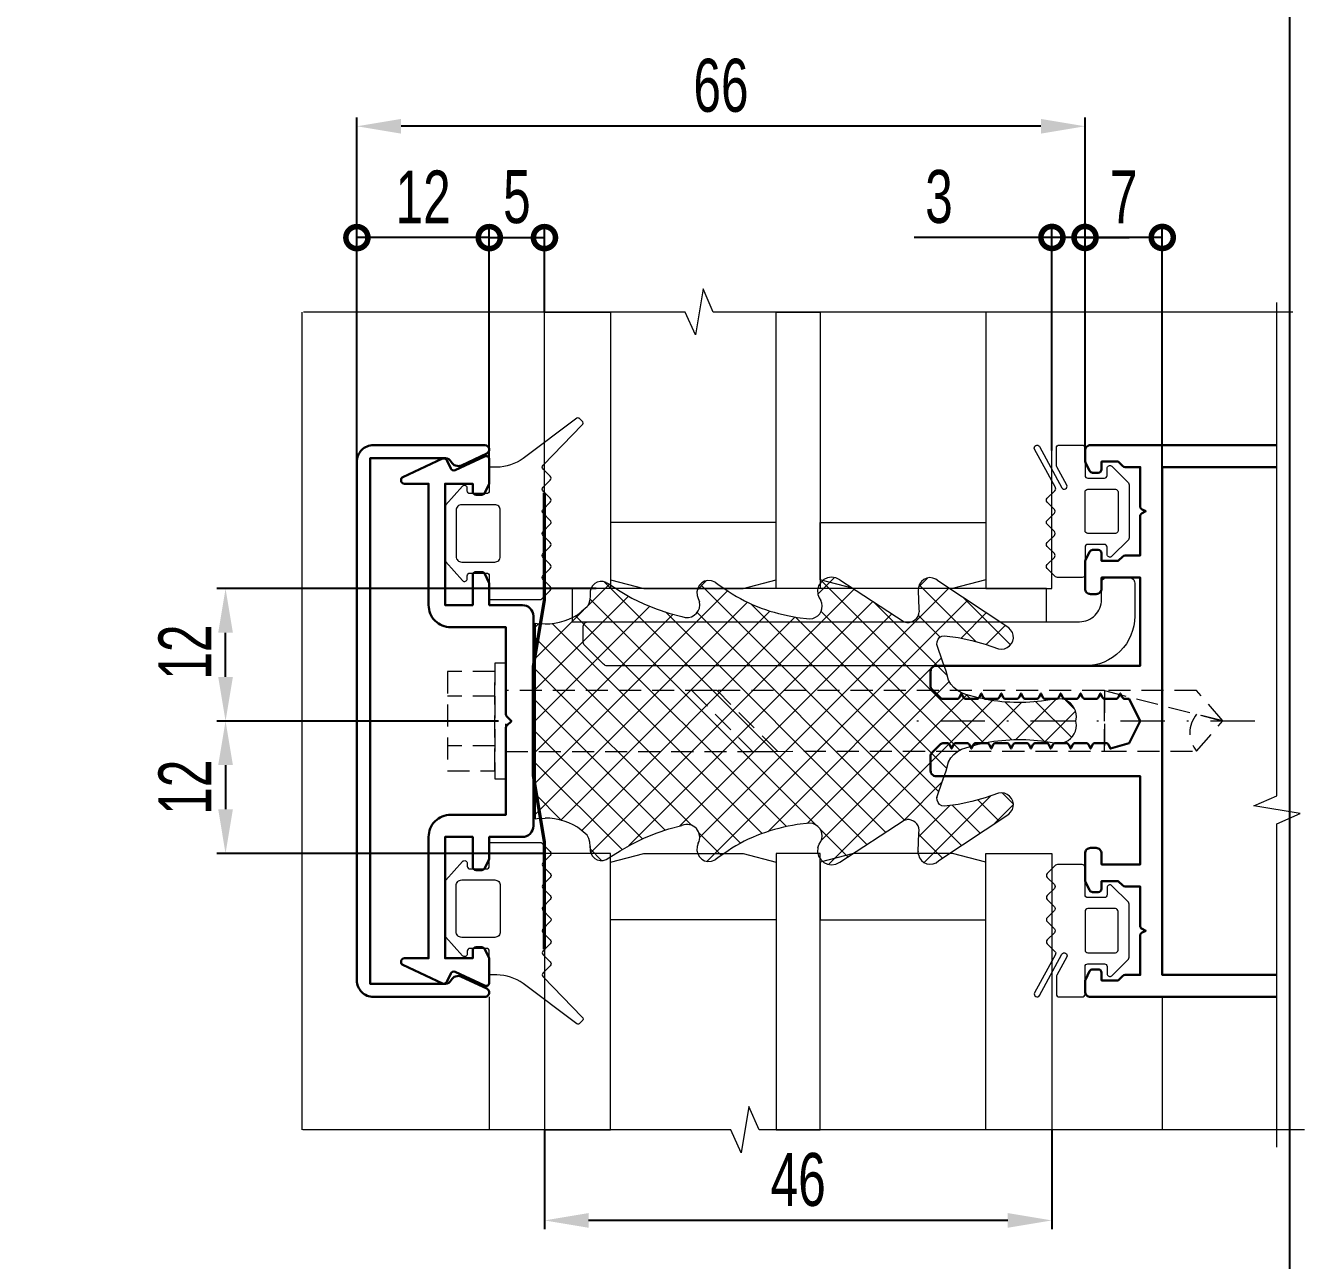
# Model space of a CAD drawing. Extents: x -37 to 8820, y -336 to 478.
# Drawn here: x 3473.4 to 3545.8, y 135.5 to 205.4 of the extents above; entities that cross this region are included whole.
import ezdxf

# ---------------------------------------------------------------- set-up
doc = ezdxf.new("R2010")
doc.units = 0
doc.header["$LTSCALE"] = 5
doc.linetypes.add('DASHDOT', pattern=[1, 0.5, -0.25, 0, -0.25])
doc.linetypes.add('HIDDEN', pattern=[0.375, 0.25, -0.125])
doc.layers.get('0').update_dxf_attribs({"linetype": 'CONTINUOUS', "lineweight": 30})
doc.layers.get('DEFPOINTS').update_dxf_attribs({"linetype": 'CONTINUOUS'})
for name, color, linetype, lineweight in [('1', 6, 'DASHDOT', 13), ('2', 3, 'HIDDEN', 13), ('Dimentions', 5, 'CONTINUOUS', 15), ('Glass', 5, 'CONTINUOUS', 20), ('Ал подклад', 7, 'CONTINUOUS', 20), ('Герлен', 7, 'CONTINUOUS', 60), ('Зигзаг', 1, 'CONTINUOUS', 15), ('Конструкции', 252, 'CONTINUOUS', 20), ('Подкладки', 1, 'CONTINUOUS', 20), ('Уплотнители', 1, 'CONTINUOUS', 20), ('Штриховка', 1, 'CONTINUOUS', 5)]:
    doc.layers.add(name, color=color, linetype=linetype, lineweight=lineweight)
doc.layers.add('Скрытые', color=14, linetype='CONTINUOUS', plot=False)
doc.styles.add('3', font='RUSS.SHX', dxfattribs={"width": 0.7, "height": 3})
doc.dimstyles.new('MX1_6', dxfattribs={"dimtxt": 3, "dimasz": 2.5, "dimexe": 0.5, "dimexo": 0, "dimgap": 0.8, "dimtad": 1, "dimlfac": 1.6, "dimdsep": 46, "dimtxsty": '3', "dimcen": 0, "dimclrd": 256, "dimclre": 256, "dimclrt": 256, "dimaunit": 1, "dimadec": 0, "dimazin": 0, "dimtfac": 1, "dimtmove": 0, "dimatfit": 1, "dimfxl": 1, "dimtvp": 1, "dimtolj": 1, "dimtzin": 0, "dimarcsym": 0})

# ---------------------------------------------------------------- blocks, each defined once
blk = doc.blocks.new('_DotSmall')
at = {"color": 0, "linetype": 'ByBlock', "const_width": 0.5}
blk.add_lwpolyline([(-0.0625, 0, 1), (0.0625, 0, 1)], format="xyb", close=True, dxfattribs=at)
blk = doc.blocks.new('*D1329')
at = {"layer": 'DEFPOINTS', "color": 0, "linetype": 'Continuous', "transparency": 16777216}
for p in [(3502.793, 193.409), (3502.793, 189.19), (3499.668, 180.848)]:
    blk.add_point(p, dxfattribs=at)
at = {"layer": 'Dimentions', "linetype": 'Continuous', "lineweight": -2, "transparency": 16777216}
for p, q in [((3499.668, 180.848), (3499.668, 193.909)), ((3502.793, 189.19), (3502.793, 193.909)), ((3499.668, 193.409), (3502.793, 193.409))]:
    blk.add_line(p, q, dxfattribs=at)
at = {"layer": 'Dimentions', "linetype": 'Continuous', "lineweight": -2, "transparency": 16777216, "xscale": 2.5, "yscale": 2.5, "zscale": 2.5, "rotation": 180}
blk.add_blockref('_DotSmall', (3499.668, 193.409), dxfattribs=at)
at = {"layer": 'Dimentions', "linetype": 'Continuous', "lineweight": -2, "transparency": 16777216, "xscale": 2.5, "yscale": 2.5, "zscale": 2.5}
blk.add_blockref('_DotSmall', (3502.793, 193.409), dxfattribs=at)
at = {"layer": 'Dimentions', "linetype": 'Continuous', "transparency": 16777216, "insert": (3501.23, 195.709), "char_height": 3, "attachment_point": 5, "style": '3'}
blk.add_mtext('\\A1;5', dxfattribs=at)
blk = doc.blocks.new('*D1330')
at = {"layer": 'DEFPOINTS', "color": 0, "linetype": 'Continuous', "transparency": 16777216}
for p in [(3502.793, 142.88), (3531.543, 142.88), (3502.793, 137.755)]:
    blk.add_point(p, dxfattribs=at)
at = {"layer": 'Dimentions', "linetype": 'Continuous', "lineweight": -2, "transparency": 16777216}
for p, q in [((3502.793, 142.88), (3502.793, 137.255)), ((3531.543, 142.88), (3531.543, 137.255)), ((3529.043, 137.755), (3505.293, 137.755))]:
    blk.add_line(p, q, dxfattribs=at)
at = {"layer": 'Dimentions', "linetype": 'Continuous', "transparency": 16777216}
for points in [[(3505.293, 138.172), (3505.293, 137.338), (3502.793, 137.755)], [(3529.043, 138.172), (3529.043, 137.338), (3531.543, 137.755)]]:
    blk.add_solid(points, dxfattribs=at)
at = {"layer": 'Dimentions', "linetype": 'Continuous', "transparency": 16777216, "insert": (3517.168, 140.055), "char_height": 3, "attachment_point": 5, "style": '3'}
blk.add_mtext('\\A1;46', dxfattribs=at)
blk = doc.blocks.new('*D1331')
at = {"layer": 'DEFPOINTS', "color": 0, "linetype": 'Continuous', "transparency": 16777216}
for p in [(3531.543, 193.418), (3531.543, 181.348), (3533.418, 181.348)]:
    blk.add_point(p, dxfattribs=at)
at = {"layer": 'Dimentions', "linetype": 'Continuous', "lineweight": -2, "transparency": 16777216}
for p, q in [((3531.543, 181.348), (3531.543, 193.918)), ((3533.418, 181.348), (3533.418, 193.918)), ((3531.543, 193.418), (3523.743, 193.418)), ((3533.418, 193.418), (3531.543, 193.418)), ((3533.418, 193.418), (3535.918, 193.418))]:
    blk.add_line(p, q, dxfattribs=at)
at = {"layer": 'Dimentions', "linetype": 'Continuous', "lineweight": -2, "transparency": 16777216, "xscale": 2.5, "yscale": 2.5, "zscale": 2.5}
blk.add_blockref('_DotSmall', (3531.543, 193.418), dxfattribs=at)
at = {"layer": 'Dimentions', "linetype": 'Continuous', "lineweight": -2, "transparency": 16777216, "xscale": 2.5, "yscale": 2.5, "zscale": 2.5, "rotation": 180}
blk.add_blockref('_DotSmall', (3533.418, 193.418), dxfattribs=at)
at = {"layer": 'Dimentions', "linetype": 'Continuous', "transparency": 16777216, "insert": (3525.143, 195.718), "char_height": 3, "attachment_point": 5, "style": '3'}
blk.add_mtext('\\A1;3', dxfattribs=at)
blk = doc.blocks.new('*D1332')
at = {"layer": 'DEFPOINTS', "color": 0, "linetype": 'Continuous', "transparency": 16777216}
for p in [(3492.168, 199.714), (3533.418, 181.348), (3492.168, 180.723)]:
    blk.add_point(p, dxfattribs=at)
at = {"layer": 'Dimentions', "linetype": 'Continuous', "lineweight": -2, "transparency": 16777216}
for p, q in [((3492.168, 180.723), (3492.168, 200.214)), ((3533.418, 181.348), (3533.418, 200.214)), ((3530.918, 199.714), (3494.668, 199.714))]:
    blk.add_line(p, q, dxfattribs=at)
at = {"layer": 'Dimentions', "linetype": 'Continuous', "transparency": 16777216}
for points in [[(3494.668, 200.13), (3494.668, 199.297), (3492.168, 199.714)], [(3530.918, 200.13), (3530.918, 199.297), (3533.418, 199.714)]]:
    blk.add_solid(points, dxfattribs=at)
at = {"layer": 'Dimentions', "linetype": 'Continuous', "transparency": 16777216, "insert": (3512.793, 202.014), "char_height": 3, "attachment_point": 5, "style": '3'}
blk.add_mtext('\\A1;66', dxfattribs=at)
blk = doc.blocks.new('*D1333')
at = {"layer": 'DEFPOINTS', "color": 0, "linetype": 'Continuous', "transparency": 16777216}
for p in [(3492.168, 193.409), (3499.668, 188.634), (3492.168, 180.723)]:
    blk.add_point(p, dxfattribs=at)
at = {"layer": 'Dimentions', "linetype": 'Continuous', "lineweight": -2, "transparency": 16777216}
for p, q in [((3492.168, 180.723), (3492.168, 193.909)), ((3499.668, 188.634), (3499.668, 193.909)), ((3499.668, 193.409), (3492.168, 193.409))]:
    blk.add_line(p, q, dxfattribs=at)
at = {"layer": 'Dimentions', "linetype": 'Continuous', "lineweight": -2, "transparency": 16777216, "xscale": 2.5, "yscale": 2.5, "zscale": 2.5, "rotation": 180}
blk.add_blockref('_DotSmall', (3492.168, 193.409), dxfattribs=at)
at = {"layer": 'Dimentions', "linetype": 'Continuous', "lineweight": -2, "transparency": 16777216, "xscale": 2.5, "yscale": 2.5, "zscale": 2.5}
blk.add_blockref('_DotSmall', (3499.668, 193.409), dxfattribs=at)
at = {"layer": 'Dimentions', "linetype": 'Continuous', "transparency": 16777216, "insert": (3495.918, 195.709), "char_height": 3, "attachment_point": 5, "style": '3'}
blk.add_mtext('\\A1;12', dxfattribs=at)
blk = doc.blocks.new('*D1334')
at = {"layer": 'DEFPOINTS', "color": 0, "linetype": 'Continuous', "transparency": 16777216}
for p in [(3533.418, 193.418), (3533.418, 189.648), (3537.793, 180.41)]:
    blk.add_point(p, dxfattribs=at)
at = {"layer": 'Dimentions', "linetype": 'Continuous', "lineweight": -2, "transparency": 16777216}
for p, q in [((3533.418, 189.648), (3533.418, 193.918)), ((3537.793, 180.41), (3537.793, 193.918)), ((3537.793, 193.418), (3533.418, 193.418))]:
    blk.add_line(p, q, dxfattribs=at)
at = {"layer": 'Dimentions', "linetype": 'Continuous', "lineweight": -2, "transparency": 16777216, "xscale": 2.5, "yscale": 2.5, "zscale": 2.5, "rotation": 180}
blk.add_blockref('_DotSmall', (3533.418, 193.418), dxfattribs=at)
at = {"layer": 'Dimentions', "linetype": 'Continuous', "lineweight": -2, "transparency": 16777216, "xscale": 2.5, "yscale": 2.5, "zscale": 2.5}
blk.add_blockref('_DotSmall', (3537.793, 193.418), dxfattribs=at)
at = {"layer": 'Dimentions', "linetype": 'Continuous', "transparency": 16777216, "insert": (3535.605, 195.718), "char_height": 3, "attachment_point": 5, "style": '3'}
blk.add_mtext('\\A1;7', dxfattribs=at)
blk = doc.blocks.new('*D1339')
at = {"layer": 'DEFPOINTS', "color": 0, "linetype": 'Continuous', "transparency": 16777216}
for p in [(3484.726, 173.535), (3505.716, 173.535), (3500.195, 166.035)]:
    blk.add_point(p, dxfattribs=at)
at = {"layer": 'Dimentions', "linetype": 'Continuous', "lineweight": -2, "transparency": 16777216}
for p, q in [((3505.716, 173.535), (3484.226, 173.535)), ((3484.726, 168.535), (3484.726, 171.035)), ((3500.195, 166.035), (3484.226, 166.035))]:
    blk.add_line(p, q, dxfattribs=at)
at = {"layer": 'Dimentions', "linetype": 'Continuous', "transparency": 16777216}
for points in [[(3484.31, 171.035), (3485.143, 171.035), (3484.726, 173.535)], [(3484.31, 168.535), (3485.143, 168.535), (3484.726, 166.035)]]:
    blk.add_solid(points, dxfattribs=at)
at = {"layer": 'Dimentions', "linetype": 'Continuous', "transparency": 16777216, "insert": (3482.426, 169.941), "char_height": 3, "attachment_point": 5, "rotation": 90, "style": '3'}
blk.add_mtext('\\A1;12', dxfattribs=at)
blk = doc.blocks.new('*D1340')
at = {"layer": 'DEFPOINTS', "color": 0, "linetype": 'Continuous', "transparency": 16777216}
for p in [(3500.195, 166.035), (3484.726, 158.535), (3502.793, 158.535)]:
    blk.add_point(p, dxfattribs=at)
at = {"layer": 'Dimentions', "linetype": 'Continuous', "lineweight": -2, "transparency": 16777216}
for p, q in [((3500.195, 166.035), (3484.226, 166.035)), ((3484.726, 163.535), (3484.726, 161.035)), ((3502.793, 158.535), (3484.226, 158.535))]:
    blk.add_line(p, q, dxfattribs=at)
at = {"layer": 'Dimentions', "linetype": 'Continuous', "transparency": 16777216}
for points in [[(3484.31, 163.535), (3485.143, 163.535), (3484.726, 166.035)], [(3484.31, 161.035), (3485.143, 161.035), (3484.726, 158.535)]]:
    blk.add_solid(points, dxfattribs=at)
at = {"layer": 'Dimentions', "linetype": 'Continuous', "transparency": 16777216, "insert": (3482.426, 162.285), "char_height": 3, "attachment_point": 5, "rotation": 90, "style": '3'}
blk.add_mtext('\\A1;12', dxfattribs=at)
blk = doc.blocks.new('6')
at = {"layer": 'Уплотнители'}
blk.add_line((4.136, 15.937), (4.136, 4.852), dxfattribs=at)
for points in [[(8.163, 18.244), (8.312, 18.162), (8.952, 17.74), (9.605, 17.359), (10.285, 17.033), (10.992, 16.747), (11.713, 16.502), (12.448, 16.312), (12.638, 16.258)], [(14.339, 18.257), (14.475, 18.148), (15.06, 17.74)], [(21.399, 18.38), (25.031, 16.013), (25.194, 15.972)], [(31.071, 15.55), (30.962, 15.673), (27.004, 18.298)], [(7.251, 17.55), (7.251, 17.564), (7.251, 17.482), (7.238, 17.264), (7.17, 17.047), (7.088, 16.856), (6.748, 16.57)], [(7.251, 17.482), (7.251, 17.468)], [(13.305, 17.496), (13.373, 17.332), (13.441, 17.142)], [(20.147, 17.564), (20.215, 17.373), (20.311, 17.223)], [(25.847, 17.958), (25.834, 17.768), (25.874, 16.747), (25.888, 16.584)], [(25.834, 17.768), (25.834, 17.754)], [(25.874, 16.747), (25.874, 16.734)], [(18.978, 16.258), (19.685, 16.19), (19.862, 16.203)], [(25.031, 16.013), (25.031, 15.999)], [(4.136, 15.937), (4.245, 15.918), (4.694, 15.89)], [(34.798, 10.163), (34.771, 10.395), (34.798, 10.626)], [(34.771, 10.395), (34.771, 10.381)], [(27.548, 8.082), (27.548, 8.068)], [(27.235, 7.062), (27.235, 7.048)], [(26.895, 6.055), (26.895, 6.041)], [(27.004, 2.491), (30.962, 5.116), (31.071, 5.239)], [(4.136, 4.852), (4.245, 4.872), (4.694, 4.899)], [(8.163, 2.545), (8.312, 2.641), (8.952, 3.049), (9.605, 3.43), (10.285, 3.756), (10.992, 4.042), (11.713, 4.287), (12.448, 4.477)], [(19.862, 4.586), (19.685, 4.613), (18.978, 4.531)], [(21.399, 2.409), (25.031, 4.776), (25.194, 4.817)], [(7.251, 3.212), (7.251, 3.226), (7.251, 3.307), (7.238, 3.525), (7.17, 3.742), (7.088, 3.933), (6.748, 4.219)], [(25.847, 2.831), (25.834, 3.022), (25.874, 4.042), (25.888, 4.219)], [(25.874, 4.042), (25.874, 4.028)], [(7.251, 3.307), (7.251, 3.294)], [(13.373, 3.457), (13.373, 3.47), (13.305, 3.294)], [(15.06, 3.049), (14.475, 2.641), (14.339, 2.532)], [(20.147, 3.226), (20.215, 3.416), (20.311, 3.566)], [(25.834, 3.022), (25.834, 3.008)]]:
    blk.add_lwpolyline(points, dxfattribs=at)
for points in [[(34.009, 11.632), (33.778, 11.66), (33.547, 11.632), (32.826, 11.524, -0.091156), (29.234, 11.714), (28.541, 11.905), (28.296, 11.986), (28.065, 12.122), (27.861, 12.285), (27.684, 12.476), (27.548, 12.707), (27.412, 13.224), (27.235, 13.727), (26.895, 14.734), (26.908, 14.884), (26.963, 15.02), (27.044, 15.129), (27.18, 15.197), (27.316, 15.224), (28.092, 15.115), (28.867, 14.952), (29.629, 14.748), (30.377, 14.489), (30.54, 14.462), (30.717, 14.489)], [(30.717, 6.3), (30.54, 6.327), (30.377, 6.3), (29.629, 6.041), (28.867, 5.837), (28.092, 5.674), (27.316, 5.565), (27.18, 5.593), (27.044, 5.661), (26.963, 5.783), (26.908, 5.905), (26.895, 6.055), (27.235, 7.062), (27.412, 7.565), (27.548, 8.082), (27.684, 8.313), (27.861, 8.504), (28.065, 8.667), (28.296, 8.803), (28.541, 8.885), (29.234, 9.075, -0.091156), (32.826, 9.265), (33.547, 9.157), (33.778, 9.129), (34.009, 9.157)]]:
    blk.add_lwpolyline(points, format="xyb", dxfattribs=at)
blk.add_arc((12.733, 3.811), 0.725, 331.99667, 113.16431, dxfattribs=at)
for points in [[(8.163, 18.244), (7.71, 18.462), (7.174, 18.062), (7.251, 17.564)], [(14.339, 18.257), (13.768, 18.561), (13.198, 18.115), (13.305, 17.496)], [(21.399, 18.38), (20.8, 18.834), (19.981, 18.255), (20.147, 17.564)], [(27.004, 18.298), (26.589, 18.702), (25.969, 18.51), (25.847, 17.958)], [(15.06, 17.74), (16.324, 16.93), (17.501, 16.508), (18.978, 16.258)], [(12.638, 16.258), (13.105, 16.185), (13.589, 16.669), (13.441, 17.142)], [(19.862, 16.203), (20.308, 16.328), (20.526, 16.813), (20.311, 17.223)], [(4.694, 15.89), (5.408, 15.885), (6.184, 16.13), (6.748, 16.57)], [(25.194, 15.972), (25.538, 15.942), (25.889, 16.232), (25.888, 16.584)], [(30.717, 14.489), (31.172, 14.588), (31.402, 15.2), (31.071, 15.55)], [(34.798, 10.626), (34.814, 11.085), (34.449, 11.554), (34.009, 11.632)], [(34.009, 9.157), (34.484, 9.289), (34.794, 9.662), (34.798, 10.163)], [(31.071, 5.239), (31.402, 5.589), (31.172, 6.201), (30.717, 6.3)], [(6.748, 4.219), (6.184, 4.66), (5.408, 4.904), (4.694, 4.899)], [(18.978, 4.531), (17.588, 4.3), (16.234, 3.839), (15.06, 3.049)], [(20.311, 3.566), (20.519, 3.983), (20.326, 4.45), (19.862, 4.586)], [(25.888, 4.219), (25.88, 4.565), (25.533, 4.847), (25.194, 4.817)], [(7.251, 3.226), (7.179, 2.722), (7.708, 2.329), (8.163, 2.545)], [(13.305, 3.294), (13.198, 2.674), (13.768, 2.228), (14.339, 2.532)], [(20.147, 3.226), (19.981, 2.535), (20.8, 1.955), (21.399, 2.409)], [(25.847, 2.831), (25.94, 2.29), (26.627, 2.103), (27.004, 2.491)]]:
    blk.add_open_spline(points, degree=3, dxfattribs=at)

msp = doc.modelspace()

# ---------------------------------------------------------------- hatches: boundary and pattern name
at = {"layer": 'Штриховка', "lineweight": 5}
h = msp.add_hatch(dxfattribs=at)
h.set_pattern_fill('NET', color=256, scale=10, angle=45, style=0)
h.set_pattern_definition([(45, (-3595.616, 2361.3086), (-0.88388348, 0.88388348), []), (135, (-3595.616, 2361.3086), (-0.88388348, -0.88388348), [])])
edge = h.paths.add_edge_path()
edge.add_spline(control_points=[(3532.9311, 166.2664), (3532.9469, 166.7255), (3532.5821, 167.1946), (3532.1421, 167.2731)], knot_values=[0, 0, 0, 0, 1, 1, 1, 1], degree=3, periodic=0)
edge.add_line((3532.1421, 167.2731), (3531.9108, 167.3003))
edge.add_line((3531.9108, 167.3003), (3531.6795, 167.2731))
edge.add_line((3531.6795, 167.2731), (3530.9586, 167.1643))
edge.add_arc((3529.6809, 177.027), 9.9451, 256.547552, 277.381309, ccw=False)
edge.add_line((3527.3673, 167.3547), (3526.6735, 167.5451))
edge.add_line((3526.6735, 167.5451), (3526.4286, 167.6268))
edge.add_line((3526.4286, 167.6268), (3526.1974, 167.7628))
edge.add_line((3526.1974, 167.7628), (3525.9933, 167.926))
edge.add_line((3525.9933, 167.926), (3525.8165, 168.1165))
edge.add_line((3525.8165, 168.1165), (3525.6805, 168.3477))
edge.add_line((3525.6805, 168.3477), (3525.5444, 168.8647))
edge.add_line((3525.5444, 168.8647), (3525.3676, 169.368))
edge.add_line((3525.3676, 169.368), (3525.0275, 170.3747))
edge.add_line((3525.0275, 170.3747), (3525.0411, 170.5243))
edge.add_line((3525.0411, 170.5243), (3525.0955, 170.6603))
edge.add_line((3525.0955, 170.6603), (3525.1771, 170.7692))
edge.add_line((3525.1771, 170.7692), (3525.3132, 170.8372))
edge.add_line((3525.3132, 170.8372), (3525.4492, 170.8644))
edge.add_line((3525.4492, 170.8644), (3526.2246, 170.7555))
edge.add_line((3526.2246, 170.7555), (3527, 170.5923))
edge.add_line((3527, 170.5923), (3527.7618, 170.3883))
edge.add_line((3527.7618, 170.3883), (3528.51, 170.1298))
edge.add_line((3528.51, 170.1298), (3528.6732, 170.1026))
edge.add_line((3528.6732, 170.1026), (3528.85, 170.1298))
edge.add_spline(control_points=[(3528.85, 170.1298), (3529.3048, 170.2289), (3529.5343, 170.8408), (3529.2037, 171.1909)], knot_values=[0, 0, 0, 0, 1, 1, 1, 1], degree=3, periodic=0)
edge.add_line((3529.2037, 171.1909), (3529.0949, 171.3133))
edge.add_line((3529.0949, 171.3133), (3525.1363, 173.9387))
edge.add_spline(control_points=[(3525.1363, 173.9387), (3524.7214, 174.3425), (3524.1013, 174.151), (3523.98, 173.5987)], knot_values=[0, 0, 0, 0, 1, 1, 1, 1], degree=3, periodic=0)
edge.add_line((3523.98, 173.5987), (3523.9664, 173.4082))
edge.add_line((3523.9664, 173.4082), (3524.0072, 172.388))
edge.add_line((3524.0072, 172.388), (3524.0208, 172.2247))
edge.add_spline(control_points=[(3524.0208, 172.2247), (3524.0222, 171.8726), (3523.6706, 171.5824), (3523.3271, 171.6126)], knot_values=[0, 0, 0, 0, 1, 1, 1, 1], degree=3, periodic=0)
edge.add_line((3523.3271, 171.6126), (3523.1638, 171.6534))
edge.add_line((3523.1638, 171.6534), (3519.5317, 174.0204))
edge.add_spline(control_points=[(3519.5317, 174.0204), (3518.9327, 174.4749), (3518.114, 173.8952), (3518.2802, 173.2042)], knot_values=[0, 0, 0, 0, 1, 1, 1, 1], degree=3, periodic=0)
edge.add_line((3518.2802, 173.2042), (3518.3482, 173.0137))
edge.add_line((3518.3482, 173.0137), (3518.4435, 172.8641))
edge.add_spline(control_points=[(3518.4435, 172.8641), (3518.6586, 172.4537), (3518.441, 171.969), (3517.9945, 171.8438)], knot_values=[0, 0, 0, 0, 1, 1, 1, 1], degree=3, periodic=0)
edge.add_line((3518.0053, 171.8446), (3517.8177, 171.8302))
edge.add_line((3517.8177, 171.8302), (3517.1103, 171.8982))
edge.add_spline(control_points=[(3517.1103, 171.8982), (3515.6341, 172.149), (3514.4568, 172.5705), (3513.1925, 173.381)], knot_values=[0, 0, 0, 0, 1, 1, 1, 1], degree=3, periodic=0)
edge.add_line((3513.1925, 173.381), (3512.6076, 173.7891))
edge.add_line((3512.6076, 173.7891), (3512.4716, 173.8979))
edge.add_spline(control_points=[(3512.4716, 173.8979), (3511.9005, 174.2017), (3511.3309, 173.756), (3511.4377, 173.1361)], knot_values=[0, 0, 0, 0, 1, 1, 1, 1], degree=3, periodic=0)
edge.add_line((3511.4377, 173.1361), (3511.5057, 172.9729))
edge.add_line((3511.5057, 172.9729), (3511.5737, 172.7825))
edge.add_spline(control_points=[(3511.5737, 172.7825), (3511.7218, 172.3093), (3511.2382, 171.8259), (3510.7711, 171.8982)], knot_values=[0, 0, 0, 0, 1, 1, 1, 1], degree=3, periodic=0)
edge.add_line((3510.7849, 171.8943), (3510.5807, 171.9526))
edge.add_line((3510.5807, 171.9526), (3509.8461, 172.1431))
edge.add_line((3509.8461, 172.1431), (3509.1251, 172.388))
edge.add_line((3509.1251, 172.388), (3508.4178, 172.6736))
edge.add_line((3508.4178, 172.6736), (3507.7376, 173.0001))
edge.add_line((3507.7376, 173.0001), (3507.0846, 173.381))
edge.add_line((3507.0846, 173.381), (3506.4453, 173.8027))
edge.add_line((3506.4453, 173.8027), (3506.2956, 173.8843))
edge.add_spline(control_points=[(3506.2956, 173.8843), (3505.8429, 174.1024), (3505.3071, 173.7023), (3505.3842, 173.2042)], knot_values=[0, 0, 0, 0, 1, 1, 1, 1], degree=3, periodic=0)
edge.add_line((3505.3842, 173.2042), (3505.3842, 173.1906))
edge.add_line((3505.3842, 173.1906), (3505.3842, 173.1225))
edge.add_line((3505.3842, 173.1225), (3505.3706, 172.9049))
edge.add_line((3505.3706, 172.9049), (3505.3026, 172.6872))
edge.add_line((3505.3026, 172.6872), (3505.221, 172.4968))
edge.add_line((3505.221, 172.4968), (3504.8809, 172.2111))
edge.add_spline(control_points=[(3504.8809, 172.2111), (3504.3168, 171.7701), (3503.5407, 171.5255), (3502.8268, 171.5309)], knot_values=[0, 0, 0, 0, 1, 1, 1, 1], degree=3, periodic=0)
edge.add_line((3502.8268, 171.5309), (3502.3779, 171.5581))
edge.add_line((3502.3779, 171.5581), (3502.269, 171.5774))
edge.add_line((3502.269, 171.5774), (3502.269, 160.493))
edge.add_line((3502.269, 160.493), (3502.3779, 160.5122))
edge.add_line((3502.3779, 160.5122), (3502.8268, 160.5394))
edge.add_spline(control_points=[(3502.8268, 160.5394), (3503.5407, 160.5448), (3504.317, 160.3002), (3504.8809, 159.8592)], knot_values=[0, 0, 0, 0, 1, 1, 1, 1], degree=3, periodic=0)
edge.add_line((3504.8717, 159.8669), (3505.221, 159.5736))
edge.add_line((3505.221, 159.5736), (3505.3026, 159.3831))
edge.add_line((3505.3026, 159.3831), (3505.3706, 159.1655))
edge.add_line((3505.3706, 159.1655), (3505.3842, 158.9478))
edge.add_line((3505.3842, 158.9478), (3505.3842, 158.9342))
edge.add_line((3505.3842, 158.9342), (3505.3842, 158.8662))
edge.add_spline(control_points=[(3505.3842, 158.8662), (3505.3114, 158.3626), (3505.841, 157.97), (3506.2956, 158.186)], knot_values=[0, 0, 0, 0, 1, 1, 1, 1], degree=3, periodic=0)
edge.add_line((3506.2956, 158.186), (3506.4453, 158.2812))
edge.add_line((3506.4453, 158.2812), (3507.0846, 158.6893))
edge.add_line((3507.0846, 158.6893), (3507.7376, 159.0702))
edge.add_line((3507.7376, 159.0702), (3508.4178, 159.3967))
edge.add_line((3508.4178, 159.3967), (3509.1251, 159.6824))
edge.add_line((3509.1251, 159.6824), (3509.8461, 159.9273))
edge.add_line((3509.8461, 159.9273), (3510.5807, 160.1177))
edge.add_arc((3510.8658, 159.4514), 0.7248, -28.003331, 113.164313, ccw=False)
edge.add_line((3511.5057, 159.1111), (3511.4377, 158.9342))
edge.add_spline(control_points=[(3511.4377, 158.9342), (3511.3309, 158.3143), (3511.9005, 157.8686), (3512.4716, 158.1724)], knot_values=[0, 0, 0, 0, 1, 1, 1, 1], degree=3, periodic=0)
edge.add_line((3512.4716, 158.1724), (3512.6076, 158.2812))
edge.add_line((3512.6076, 158.2812), (3513.1925, 158.6893))
edge.add_spline(control_points=[(3513.1925, 158.6893), (3514.367, 159.4792), (3515.7212, 159.9406), (3517.1103, 160.1721)], knot_values=[0, 0, 0, 0, 1, 1, 1, 1], degree=3, periodic=0)
edge.add_line((3517.1103, 160.1721), (3517.8177, 160.2537))
edge.add_line((3517.8177, 160.2537), (3517.9945, 160.2265))
edge.add_spline(control_points=[(3517.9945, 160.2265), (3518.4589, 160.0907), (3518.652, 159.6234), (3518.4435, 159.2063)], knot_values=[0, 0, 0, 0, 1, 1, 1, 1], degree=3, periodic=0)
edge.add_line((3518.4517, 159.2193), (3518.3482, 159.0566))
edge.add_line((3518.3482, 159.0566), (3518.2802, 158.8662))
edge.add_spline(control_points=[(3518.2802, 158.8662), (3518.114, 158.1751), (3518.9327, 157.5954), (3519.5317, 158.05)], knot_values=[0, 0, 0, 0, 1, 1, 1, 1], degree=3, periodic=0)
edge.add_line((3519.5317, 158.05), (3523.1638, 160.417))
edge.add_line((3523.1638, 160.417), (3523.3271, 160.4578))
edge.add_spline(control_points=[(3523.3271, 160.4578), (3523.6662, 160.4875), (3524.0127, 160.2054), (3524.0208, 159.8592)], knot_values=[0, 0, 0, 0, 1, 1, 1, 1], degree=3, periodic=0)
edge.add_line((3524.0222, 159.877), (3524.0072, 159.6824))
edge.add_line((3524.0072, 159.6824), (3523.9664, 158.6621))
edge.add_line((3523.9664, 158.6621), (3523.98, 158.4717))
edge.add_spline(control_points=[(3523.98, 158.4717), (3524.073, 157.9303), (3524.7595, 157.7432), (3525.1363, 158.1316)], knot_values=[0, 0, 0, 0, 1, 1, 1, 1], degree=3, periodic=0)
edge.add_line((3525.1363, 158.1316), (3529.0949, 160.7571))
edge.add_line((3529.0949, 160.7571), (3529.2037, 160.8795))
edge.add_spline(control_points=[(3529.2037, 160.8795), (3529.5343, 161.2296), (3529.3048, 161.8415), (3528.85, 161.9406)], knot_values=[0, 0, 0, 0, 1, 1, 1, 1], degree=3, periodic=0)
edge.add_line((3528.85, 161.9406), (3528.6732, 161.9678))
edge.add_line((3528.6732, 161.9678), (3528.51, 161.9406))
edge.add_line((3528.51, 161.9406), (3527.7618, 161.6821))
edge.add_line((3527.7618, 161.6821), (3527, 161.478))
edge.add_line((3527, 161.478), (3526.2246, 161.3148))
edge.add_line((3526.2246, 161.3148), (3525.4492, 161.206))
edge.add_line((3525.4492, 161.206), (3525.3132, 161.2332))
edge.add_line((3525.3132, 161.2332), (3525.1771, 161.3012))
edge.add_line((3525.1771, 161.3012), (3525.0955, 161.4236))
edge.add_line((3525.0955, 161.4236), (3525.0411, 161.5461))
edge.add_line((3525.0411, 161.5461), (3525.0275, 161.6957))
edge.add_line((3525.0275, 161.6957), (3525.3676, 162.7023))
edge.add_line((3525.3676, 162.7023), (3525.5444, 163.2057))
edge.add_line((3525.5444, 163.2057), (3525.6805, 163.7226))
edge.add_line((3525.6805, 163.7226), (3525.8165, 163.9539))
edge.add_line((3525.8165, 163.9539), (3525.9933, 164.1443))
edge.add_line((3525.9933, 164.1443), (3526.1974, 164.3075))
edge.add_line((3526.1974, 164.3075), (3526.4286, 164.4436))
edge.add_line((3526.4286, 164.4436), (3526.6735, 164.5252))
edge.add_line((3526.6735, 164.5252), (3527.3673, 164.7156))
edge.add_arc((3529.6809, 155.0434), 9.9451, 82.618691, 103.452448, ccw=False)
edge.add_line((3530.9586, 164.9061), (3531.6795, 164.7973))
edge.add_line((3531.6795, 164.7973), (3531.9108, 164.7701))
edge.add_line((3531.9108, 164.7701), (3532.1421, 164.7973))
edge.add_spline(control_points=[(3532.1421, 164.7973), (3532.6173, 164.9297), (3532.9265, 165.3024), (3532.9311, 165.8039)], knot_values=[0, 0, 0, 0, 1, 1, 1, 1], degree=3, periodic=0)
edge.add_line((3532.9311, 165.8039), (3532.9039, 166.0352))
edge.add_line((3532.9039, 166.0352), (3532.9311, 166.2664))

# ---------------------------------------------------------------- linework, layer by layer
for points in [[(3492.1678, 180.7227), (3492.1678, 151.3477, 0.4142136), (3493.1053, 150.4102), (3499.4178, 150.4102, 0.8025849), (3499.5234, 150.8868), (3498.0867, 151.5567, 0.4015594), (3497.5137, 151.3621, -0.2797393), (3497.1811, 151.1602), (3492.9178, 151.1602), (3492.9178, 180.9102), (3497.1811, 180.9102, -0.2797393), (3497.5137, 180.7083, 0.4015594), (3498.0867, 180.5137), (3499.5234, 181.1836, 0.8025849), (3499.4178, 181.6602), (3493.1053, 181.6602, 0.4142136)], [(3497.0138, 180.8926, -0.4142136), (3497.263, 180.8019), (3497.483, 180.3301, 0.4142136), (3497.7322, 180.2394), (3499.401, 181.0176, -0.5486188), (3499.6678, 180.8477), (3499.6678, 179.5169, -0.1164338), (3499.648, 179.4331), (3499.4071, 178.9513, -0.284079), (3499.2394, 178.8477), (3498.9178, 178.8477, -0.4142136), (3498.7303, 179.0352), (3498.7303, 179.4727), (3497.1678, 179.4727), (3497.1678, 172.5977), (3498.7303, 172.5977), (3498.7303, 174.2852, -0.4142136), (3498.9178, 174.4727), (3499.2394, 174.4727, -0.284079), (3499.4071, 174.369), (3499.648, 173.8873, -0.1164338), (3499.6678, 173.8034), (3499.6678, 172.5977), (3501.5428, 172.5977, -0.4142136), (3502.1678, 171.9727), (3502.1678, 160.0977, -0.4142136), (3501.5428, 159.4727), (3499.6678, 159.4727), (3499.6678, 158.2669, -0.1164338), (3499.648, 158.1831), (3499.4071, 157.7013, -0.284079), (3499.2394, 157.5977), (3498.9178, 157.5977, -0.4142136), (3498.7303, 157.7852), (3498.7303, 159.4727), (3497.1678, 159.4727), (3497.1678, 152.5977), (3498.7303, 152.5977), (3498.7303, 153.0352, -0.4142136), (3498.9178, 153.2227), (3499.2394, 153.2227, -0.284079), (3499.4071, 153.119), (3499.648, 152.6373, -0.1164338), (3499.6678, 152.5534), (3499.6678, 151.2227, -0.5486188), (3499.401, 151.0527), (3497.7322, 151.8309, 0.4142136), (3497.483, 151.7402), (3497.263, 151.2684, -0.4142136), (3497.0138, 151.1777), (3494.776, 152.2212, -0.2914734), (3494.6678, 152.3912), (3494.6678, 152.4102, -0.4142136), (3494.8553, 152.5977), (3496.2303, 152.5977), (3496.2303, 159.4727, -0.4142136), (3497.4803, 160.7227), (3500.6053, 160.7227), (3500.6053, 165.645, -0.1989124), (3500.6602, 165.7776), (3500.9178, 166.0352), (3500.6602, 166.2928, -0.1989124), (3500.6053, 166.4253), (3500.6053, 171.3477), (3497.4803, 171.3477, -0.4142136), (3496.2303, 172.5977), (3496.2303, 179.4727), (3494.8553, 179.4727, -0.4142136), (3494.6678, 179.6602), (3494.6678, 179.6792, -0.2914734), (3494.776, 179.8491)]]:
    msp.add_lwpolyline(points, format="xyb", close=True)
msp.add_lwpolyline([(3544.2829, 150.4102), (3533.7303, 150.4102, -0.4142136), (3533.4178, 150.7227), (3533.4178, 151.3034, -0.1164338), (3533.4376, 151.3873), (3533.6784, 151.869, -0.284079), (3533.8461, 151.9727), (3534.1678, 151.9727, -0.4142136), (3534.3553, 151.7852), (3534.3553, 151.3477), (3535.2928, 151.3477), (3535.5503, 151.6053, -0.1989124), (3535.6829, 151.6602), (3536.5428, 151.6602), (3536.5428, 153.888, -0.284079), (3536.6464, 154.0557), (3536.8553, 154.1602), (3536.6464, 154.2646, -0.284079), (3536.5428, 154.4323), (3536.5428, 156.6602), (3535.6829, 156.6602, -0.1989124), (3535.5503, 156.7151), (3535.2928, 156.9727), (3534.3553, 156.9727), (3534.3553, 156.5352, -0.4142136), (3534.1678, 156.3477), (3533.8461, 156.3477, -0.284079), (3533.6784, 156.4513), (3533.4376, 156.9331, -0.1164338), (3533.4178, 157.0169), (3533.4178, 158.5352, -0.4142136), (3533.7303, 158.8477), (3534.0428, 158.8477, -0.4142136), (3534.3553, 158.5352), (3534.3553, 157.9102), (3536.5428, 157.9102), (3536.5428, 162.9102), (3524.9803, 162.9102, -0.4142136), (3524.6678, 163.2227), (3524.6678, 164.0825, -0.1989124), (3524.7227, 164.2151), (3525.2378, 164.7303, -0.1989124), (3525.3704, 164.7852), (3525.5831, 164.7852, -0.284079), (3525.7508, 164.6815), (3525.8553, 164.4727), (3525.9597, 164.6815, -0.284079), (3526.1274, 164.7852), (3526.7081, 164.7852, -0.284079), (3526.8758, 164.6815), (3526.9803, 164.4727), (3527.0847, 164.6815, -0.284079), (3527.2524, 164.7852), (3527.8331, 164.7852, -0.284079), (3528.0008, 164.6815), (3528.1053, 164.4727), (3528.2097, 164.6815, -0.284079), (3528.3774, 164.7852), (3528.9581, 164.7852, -0.284079), (3529.1258, 164.6815), (3529.2303, 164.4727), (3529.3347, 164.6815, -0.284079), (3529.5024, 164.7852), (3530.0831, 164.7852, -0.284079), (3530.2508, 164.6815), (3530.3553, 164.4727), (3530.4597, 164.6815, -0.284079), (3530.6274, 164.7852), (3531.2081, 164.7852, -0.284079), (3531.3758, 164.6815), (3531.4803, 164.4727), (3531.5847, 164.6815, -0.284079), (3531.7524, 164.7852), (3532.3331, 164.7852, -0.284079), (3532.5008, 164.6815), (3532.6053, 164.4727), (3532.7097, 164.6815, -0.284079), (3532.8774, 164.7852), (3533.4581, 164.7852, -0.284079), (3533.6258, 164.6815), (3533.7303, 164.4727), (3533.8347, 164.6815, -0.284079), (3534.0024, 164.7852), (3534.5831, 164.7852, -0.284079), (3534.7508, 164.6815), (3534.8553, 164.4727), (3535.9178, 164.7852), (3536.5428, 166.0352), (3535.9178, 167.2852), (3535.6899, 167.2852, -0.284079), (3535.5222, 167.3888), (3535.4178, 167.5977), (3535.3133, 167.3888, -0.284079), (3535.1456, 167.2852), (3534.5649, 167.2852, -0.284079), (3534.3972, 167.3888), (3534.2928, 167.5977), (3534.1883, 167.3888, -0.284079), (3534.0206, 167.2852), (3533.4399, 167.2852, -0.284079), (3533.2722, 167.3888), (3533.1678, 167.5977), (3533.0633, 167.3888, -0.284079), (3532.8956, 167.2852), (3532.3149, 167.2852, -0.284079), (3532.1472, 167.3888), (3532.0428, 167.5977), (3531.9383, 167.3888, -0.284079), (3531.7706, 167.2852), (3531.1899, 167.2852, -0.284079), (3531.0222, 167.3888), (3530.9178, 167.5977), (3530.8133, 167.3888, -0.284079), (3530.6456, 167.2852), (3530.0649, 167.2852, -0.284079), (3529.8972, 167.3888), (3529.7928, 167.5977), (3529.6883, 167.3888, -0.284079), (3529.5206, 167.2852), (3528.9399, 167.2852, -0.284079), (3528.7722, 167.3888), (3528.6678, 167.5977), (3528.5633, 167.3888, -0.284079), (3528.3956, 167.2852), (3527.8149, 167.2852, -0.284079), (3527.6472, 167.3888), (3527.5428, 167.5977), (3527.4383, 167.3888, -0.284079), (3527.2706, 167.2852), (3526.6899, 167.2852, -0.284079), (3526.5222, 167.3888), (3526.4178, 167.5977), (3526.3133, 167.3888, -0.284079), (3526.1456, 167.2852), (3525.3704, 167.2852, -0.1989124), (3525.2378, 167.3401), (3524.7227, 167.8553, -0.1989124), (3524.6678, 167.9878), (3524.6678, 168.8477, -0.4142136), (3524.9803, 169.1602), (3536.5428, 169.1602), (3536.5428, 174.1602), (3534.3553, 174.1602), (3534.3553, 173.5352, -0.4142136), (3534.0428, 173.2227), (3533.7303, 173.2227, -0.4142136), (3533.4178, 173.5352), (3533.4178, 175.0534, -0.1164338), (3533.4376, 175.1373), (3533.6784, 175.619, -0.284079), (3533.8461, 175.7227), (3534.1678, 175.7227, -0.4142136), (3534.3553, 175.5352), (3534.3553, 175.0977), (3535.2928, 175.0977), (3535.5503, 175.3553, -0.1989124), (3535.6829, 175.4102), (3536.5428, 175.4102), (3536.5428, 177.638, -0.284079), (3536.6464, 177.8057), (3536.8553, 177.9102), (3536.6464, 178.0146, -0.284079), (3536.5428, 178.1823), (3536.5428, 180.4102), (3535.6829, 180.4102, -0.1989124), (3535.5503, 180.4651), (3535.2928, 180.7227), (3534.3553, 180.7227), (3534.3553, 180.2852, -0.4142136), (3534.1678, 180.0977), (3533.8461, 180.0977, -0.284079), (3533.6784, 180.2013), (3533.4376, 180.6831, -0.1164338), (3533.4178, 180.7669), (3533.4178, 181.3477, -0.4142136), (3533.7303, 181.6602), (3544.2829, 181.6602)], format="xyb")
msp.add_lwpolyline([(3544.2829, 151.6602), (3537.7928, 151.6602), (3537.7928, 180.4102), (3544.2829, 180.4102)])
at = {"layer": '1'}
msp.add_line((3543.0329, 166.0352), (3523.4178, 166.0352), dxfattribs=at)
at = {"layer": '2'}
for p, q in [((3499.9803, 167.4414), (3497.2928, 167.4414)), ((3499.9803, 164.6289), (3497.2928, 164.6289))]:
    msp.add_line(p, q, dxfattribs=at)
for points in [[(3499.9803, 163.2227), (3499.9803, 168.8477), (3497.2928, 168.8477), (3497.2928, 163.2227)], [(3499.9803, 162.7539), (3500.6053, 162.7539), (3500.6053, 169.3164), (3499.9803, 169.3164)], [(3500.6053, 164.3164), (3534.5141, 164.3204), (3534.5141, 166.0352), (3534.5141, 167.7539), (3500.6053, 167.7539)], [(3511.1371, 167.7539), (3514.5746, 164.3164), (3516.0069, 164.3164), (3512.5694, 167.7539)]]:
    msp.add_lwpolyline(points, close=True, dxfattribs=at)
msp.add_lwpolyline([(3534.5141, 164.3204), (3539.7391, 164.3204), (3541.232, 166.0371), (3539.7391, 167.7539), (3534.5141, 167.7539), (3534.5141, 164.3204)], dxfattribs=at)
msp.add_lwpolyline([(3534.5141, 167.7539), (3541.232, 166.0371), (3539.7391, 166.4186, 0.3633079), (3539.7391, 164.3204)], format="xyb", dxfattribs=at)
at = {"layer": 'Glass'}
for points in [[(3506.5428, 189.1904), (3506.5428, 173.5351), (3502.7928, 173.5351), (3502.7928, 189.1904)], [(3518.4178, 189.1904), (3518.4178, 173.5351), (3515.9178, 173.5351), (3515.9178, 189.1904)], [(3527.7928, 189.1904), (3527.7928, 173.5351), (3531.5428, 173.5351), (3531.5428, 189.1904)], [(3515.9178, 174.0375), (3515.9178, 177.2851), (3506.5428, 177.2851), (3506.5428, 174.0375), (3508.4178, 173.5351), (3514.0428, 173.5351)], [(3518.4178, 174.0375), (3518.4178, 177.2851), (3527.7928, 177.2851), (3527.7928, 174.0375), (3525.9178, 173.5351), (3520.2928, 173.5351)], [(3506.5428, 142.8799), (3506.5428, 158.5353), (3502.7928, 158.5353), (3502.7928, 142.8799)], [(3515.9178, 158.0328), (3515.9178, 154.7853), (3506.5428, 154.7853), (3506.5428, 158.0328), (3508.4178, 158.5353), (3514.0428, 158.5353)], [(3518.4178, 142.8799), (3518.4178, 158.5353), (3515.9178, 158.5353), (3515.9178, 142.8799)], [(3518.4178, 158.0328), (3518.4178, 154.7853), (3527.7928, 154.7853), (3527.7928, 158.0328), (3525.9178, 158.5353), (3520.2928, 158.5353)], [(3527.7928, 142.8799), (3527.7928, 158.5353), (3531.5428, 158.5353), (3531.5428, 142.8799)]]:
    msp.add_lwpolyline(points, close=True, dxfattribs=at)
at = {"layer": 'Ал подклад', "color": 0}
msp.add_lwpolyline([(3535.9178, 174.1601, -0.4142136), (3536.2303, 173.8476), (3536.2303, 171.9726, -0.4142136), (3533.4178, 169.1601), (3506.3591, 169.1602, -0.1989124), (3506.1381, 169.2517), (3505.0712, 170.3186, -0.1989124), (3504.9797, 170.5396), (3504.9797, 171.3477, -0.4142136), (3505.2922, 171.6602), (3533.1053, 171.6601, 0.4142136), (3534.3553, 172.9101), (3534.3553, 173.8476, -0.4142136), (3534.6678, 174.1601)], format="xyb", close=True, dxfattribs=at)
at = {"layer": 'Герлен', "ltscale": 2, "const_width": 0.1875}
msp.add_lwpolyline([(3502.7928, 178.9727), (3502.7928, 172.9102), (3502.1678, 169.1602), (3502.1678, 162.9102), (3502.7928, 159.1602), (3502.7928, 153.0977)], dxfattribs=at)
at = {"layer": 'Зигзаг'}
for points in [[(3545.191, 189.1904), (3512.3588, 189.1904), (3511.7779, 190.5083), (3511.3423, 187.8956), (3510.7598, 189.1904), (3489.1351, 189.1904)], [(3544.2829, 141.8962), (3544.2829, 160.2084), (3545.6008, 160.7892), (3542.9881, 161.2248), (3544.2829, 161.8073), (3544.2829, 189.734)], [(3545.8469, 142.8799), (3514.9517, 142.8799), (3514.3709, 144.1978), (3513.9353, 141.5851), (3513.3528, 142.8799), (3489.1096, 142.8799)]]:
    msp.add_lwpolyline(points, dxfattribs=at)
at = {"layer": 'Конструкции'}
for p, q in [((3499.6678, 181.6602), (3499.6678, 189.1904)), ((3537.7928, 189.1904), (3537.7928, 181.6602)), ((3499.6678, 150.4102), (3499.6678, 142.8799)), ((3537.7928, 150.4102), (3537.7928, 142.8799))]:
    msp.add_line(p, q, dxfattribs=at)
msp.add_lwpolyline([(3489.0428, 189.1904), (3489.0428, 142.8799)], dxfattribs=at)
at = {"layer": 'Подкладки'}
msp.add_lwpolyline([(3504.3553, 173.5351), (3504.3553, 171.6601), (3531.2303, 171.6601), (3531.2303, 173.5351)], close=True, dxfattribs=at)
at = {"layer": 'Скрытые', "linetype": 'Continuous'}
msp.add_lwpolyline([(3380, 10), (3380, 287), (3545, 287), (3545, 10)], close=True, dxfattribs=at)
at = {"layer": 'Уплотнители'}
for points in [[(3498.4178, 174.2539, -0.4142136), (3498.574, 174.4102), (3499.5115, 174.4102, -0.4142136), (3499.6678, 174.2539), (3499.6678, 172.9102), (3502.5557, 172.9102, 0.1989124), (3502.6441, 172.9468), (3503.122, 173.4247, 0.4142136), (3503.122, 173.6457), (3502.718, 174.0497, -0.4142136), (3502.718, 174.2707), (3503.122, 174.6747, 0.4142136), (3503.122, 174.8957), (3502.718, 175.2997, -0.4142136), (3502.718, 175.5207), (3503.122, 175.9247, 0.4142136), (3503.122, 176.1457), (3502.718, 176.5497, -0.4142136), (3502.718, 176.7707), (3503.122, 177.1747, 0.4142136), (3503.122, 177.3957), (3502.718, 177.7997, -0.4142136), (3502.718, 178.0207), (3503.122, 178.4247, 0.4142136), (3503.122, 178.6457), (3502.718, 179.0497, -0.4142136), (3502.718, 179.2707), (3503.122, 179.6747, 0.4142136), (3503.122, 179.8957), (3502.718, 180.2997, -0.4142136), (3502.718, 180.5207), (3504.9323, 182.7997, 0.4142136), (3504.9323, 183.0207), (3504.8009, 183.152, 0.2925382), (3504.6364, 183.1881), (3501.5833, 180.9073, -0.1617878), (3500.0871, 180.4102), (3499.6678, 180.4102), (3499.6678, 179.0664, -0.4142136), (3499.5115, 178.9102), (3498.574, 178.9102, -0.4142136), (3498.4178, 179.0664), (3498.4178, 179.2227, 0.6685867), (3498.1509, 179.333), (3497.2134, 178.2684, 0.1986192), (3497.1678, 178.1581), (3497.1678, 175.1623, 0.1986192), (3497.2134, 175.0519), (3498.1509, 173.9873, 0.6685867), (3498.4178, 174.0977)], [(3532.3786, 179.3909), (3531.8117, 180.436, -0.1249127), (3531.7928, 180.5105), (3531.7928, 181.5039, -0.4142136), (3531.949, 181.6602), (3533.2615, 181.6602, -0.4142136), (3533.4178, 181.5039), (3533.4178, 179.9414, 0.4142136), (3533.574, 179.7852), (3534.5115, 179.7852, 0.4142136), (3534.6678, 179.9414), (3534.6678, 180.3477, -0.6685867), (3534.9346, 180.458), (3535.8721, 179.5184, -0.1986192), (3535.9178, 179.4081), (3535.9178, 176.4123, -0.1986192), (3535.8721, 176.3019), (3534.9346, 175.3623, -0.6685867), (3534.6678, 175.4727), (3534.6678, 175.8789, 0.4142136), (3534.5115, 176.0352), (3533.574, 176.0352, 0.4142136), (3533.4178, 175.8789), (3533.4178, 174.3164, -0.4142136), (3533.2615, 174.1602), (3531.8575, 174.1602, -0.1989124), (3531.747, 174.2059), (3531.2782, 174.6747, -0.4142136), (3531.2782, 174.8957), (3531.6823, 175.2997, 0.4142136), (3531.6823, 175.5207), (3531.2782, 175.9247, -0.4142136), (3531.2782, 176.1457), (3531.6823, 176.5497, 0.4142136), (3531.6823, 176.7707), (3531.2782, 177.1747, -0.4142136), (3531.2782, 177.3957), (3531.6823, 177.7997, 0.4142136), (3531.6823, 178.0207), (3531.2782, 178.4247, -0.4142136), (3531.2782, 178.6457), (3531.7103, 179.0777, 0.3320761), (3531.7371, 179.2627), (3530.5617, 181.4294, -1), (3530.8363, 181.5784), (3532.1039, 179.2419, 1)], [(3535.2928, 179.0039), (3535.2928, 176.8164, -0.4142136), (3535.1365, 176.6602), (3533.574, 176.6602, -0.4142136), (3533.4178, 176.8164), (3533.4178, 179.0039, -0.4142136), (3533.574, 179.1602), (3535.1365, 179.1602, -0.4142136)], [(3497.7928, 177.9727), (3497.7928, 175.3477, 0.4142136), (3498.1053, 175.0352), (3499.9803, 175.0352, 0.4142136), (3500.2928, 175.3477), (3500.2928, 177.9727, 0.4142136), (3499.9803, 178.2852), (3498.1053, 178.2852, 0.4142136)], [(3498.4178, 157.8164, 0.4142136), (3498.574, 157.6602), (3499.5115, 157.6602, 0.4142136), (3499.6678, 157.8164), (3499.6678, 159.1602), (3502.5557, 159.1602, -0.1989124), (3502.6441, 159.1236), (3503.122, 158.6457, -0.4142136), (3503.122, 158.4247), (3502.718, 158.0207, 0.4142136), (3502.718, 157.7997), (3503.122, 157.3957, -0.4142136), (3503.122, 157.1747), (3502.718, 156.7707, 0.4142136), (3502.718, 156.5497), (3503.122, 156.1457, -0.4142136), (3503.122, 155.9247), (3502.718, 155.5207, 0.4142136), (3502.718, 155.2997), (3503.122, 154.8957, -0.4142136), (3503.122, 154.6747), (3502.718, 154.2707, 0.4142136), (3502.718, 154.0497), (3503.122, 153.6457, -0.4142136), (3503.122, 153.4247), (3502.718, 153.0207, 0.4142136), (3502.718, 152.7997), (3503.122, 152.3957, -0.4142136), (3503.122, 152.1747), (3502.718, 151.7707, 0.4142136), (3502.718, 151.5497), (3504.9323, 149.2707, -0.4142136), (3504.9323, 149.0497), (3504.8009, 148.9184, -0.2925382), (3504.6364, 148.8822), (3501.5833, 151.163, 0.1617878), (3500.0871, 151.6602), (3499.6678, 151.6602), (3499.6678, 153.0039, 0.4142136), (3499.5115, 153.1602), (3498.574, 153.1602, 0.4142136), (3498.4178, 153.0039), (3498.4178, 152.8477, -0.6685867), (3498.1509, 152.7373), (3497.2134, 153.8019, -0.1986192), (3497.1678, 153.9123), (3497.1678, 156.9081, -0.1986192), (3497.2134, 157.0184), (3498.1509, 158.083, -0.6685867), (3498.4178, 157.9727)], [(3532.3786, 152.6794), (3531.8117, 151.6344, 0.1249127), (3531.7928, 151.5599), (3531.7928, 150.5664, 0.4142136), (3531.949, 150.4102), (3533.2615, 150.4102, 0.4142136), (3533.4178, 150.5664), (3533.4178, 152.1289, -0.4142136), (3533.574, 152.2852), (3534.5115, 152.2852, -0.4142136), (3534.6678, 152.1289), (3534.6678, 151.7227, 0.6685867), (3534.9346, 151.6123), (3535.8721, 152.5519, 0.1986192), (3535.9178, 152.6623), (3535.9178, 155.6581, 0.1986192), (3535.8721, 155.7684), (3534.9346, 156.708, 0.6685867), (3534.6678, 156.5977), (3534.6678, 156.1914, -0.4142136), (3534.5115, 156.0352), (3533.574, 156.0352, -0.4142136), (3533.4178, 156.1914), (3533.4178, 157.7539, 0.4142136), (3533.2615, 157.9102), (3531.8575, 157.9102, 0.1989124), (3531.747, 157.8644), (3531.2782, 157.3957, 0.4142136), (3531.2782, 157.1747), (3531.6823, 156.7707, -0.4142136), (3531.6823, 156.5497), (3531.2782, 156.1457, 0.4142136), (3531.2782, 155.9247), (3531.6823, 155.5207, -0.4142136), (3531.6823, 155.2997), (3531.2782, 154.8957, 0.4142136), (3531.2782, 154.6747), (3531.6823, 154.2707, -0.4142136), (3531.6823, 154.0497), (3531.2782, 153.6457, 0.4142136), (3531.2782, 153.4247), (3531.7103, 152.9926, -0.3320761), (3531.7371, 152.8077), (3530.5617, 150.6409, 1), (3530.8363, 150.4919), (3532.1039, 152.8284, -1)], [(3497.7928, 154.0977), (3497.7928, 156.7227, -0.4142136), (3498.1053, 157.0352), (3499.9803, 157.0352, -0.4142136), (3500.2928, 156.7227), (3500.2928, 154.0977, -0.4142136), (3499.9803, 153.7852), (3498.1053, 153.7852, -0.4142136)], [(3535.2928, 153.0664), (3535.2928, 155.2539, 0.4142136), (3535.1365, 155.4102), (3533.574, 155.4102, 0.4142136), (3533.4178, 155.2539), (3533.4178, 153.0664, 0.4142136), (3533.574, 152.9102), (3535.1365, 152.9102, 0.4142136)]]:
    msp.add_lwpolyline(points, format="xyb", close=True, dxfattribs=at)

# ---------------------------------------------------------------- block references
at = {"layer": 'Dimentions'}
msp.add_blockref('6', (3498.1328, 155.6406), dxfattribs=at)

# ---------------------------------------------------------------- dimensions: what is measured, and where the dimension line sits
at = {"layer": 'Dimentions', "linetype": 'Continuous'}
for base, p1, p2, picture, middle in [((3492.1678, 199.7135), (3533.4178, 181.3477), (3492.1678, 180.7227), '*D1332', (3512.7928, 202.0135)), ((3502.7928, 137.755), (3531.5428, 142.8799), (3502.7928, 142.8799), '*D1330', (3517.1678, 140.055))]:
    dim = msp.add_linear_dim(base=base, p1=p1, p2=p2, dimstyle='MX1_6', dxfattribs=at)
    dim.commit()
    dim.dimension.update_dxf_attribs({"geometry": picture, "text_midpoint": middle})
for base, p1, p2, picture, middle in [((3492.1678, 193.4094), (3499.6678, 188.634), (3492.1678, 180.7227), '*D1333', (3495.9178, 195.7094)), ((3502.7928, 193.4094), (3499.6678, 180.8477), (3502.7928, 189.1904), '*D1329', (3501.2303, 195.7094)), ((3531.5428, 193.4185), (3533.4178, 181.3477), (3531.5428, 181.3477), '*D1331', (3525.1428, 195.7185)), ((3533.4178, 193.4185), (3537.7928, 180.4102), (3533.4178, 189.6482), '*D1334', (3535.6053, 195.7185))]:
    dim = msp.add_linear_dim(base=base, p1=p1, p2=p2, dimstyle='MX1_6', override={"dimdec": 0, "dimblk1": 'DotSmall', "dimblk2": 'DotSmall', "dimsah": 1}, dxfattribs=at)
    dim.commit()
    dim.dimension.update_dxf_attribs({"geometry": picture, "text_midpoint": middle})
dim = msp.add_linear_dim(base=(3484.7263, 173.5351), p1=(3500.1947, 166.0352), p2=(3505.7163, 173.5351), angle=90, dimstyle='MX1_6', dxfattribs=at)
dim.commit()
dim.dimension.update_dxf_attribs({"geometry": '*D1339', "text_midpoint": (3484.7263, 169.9414), "dimtype": 160})
dim = msp.add_linear_dim(base=(3484.7263, 158.5353), p1=(3500.1947, 166.0352), p2=(3502.7928, 158.5353), angle=90, dimstyle='MX1_6', dxfattribs=at)
dim.commit()
dim.dimension.update_dxf_attribs({"geometry": '*D1340', "text_midpoint": (3482.4263, 162.2852)})

doc.saveas('drawing.dxf')
